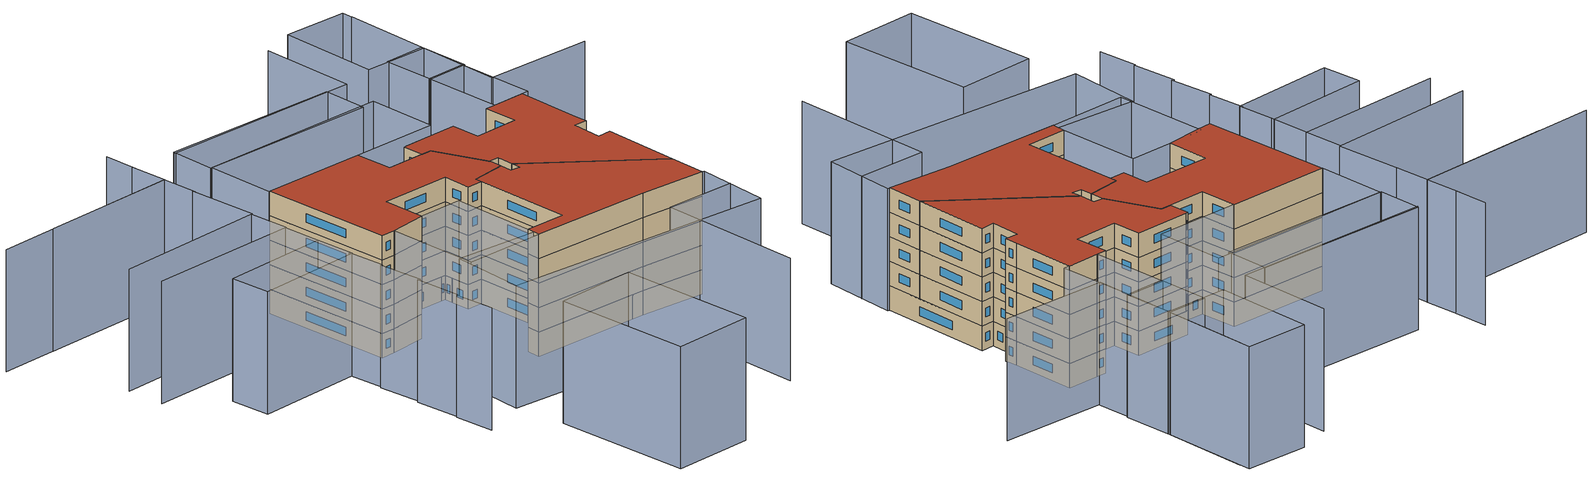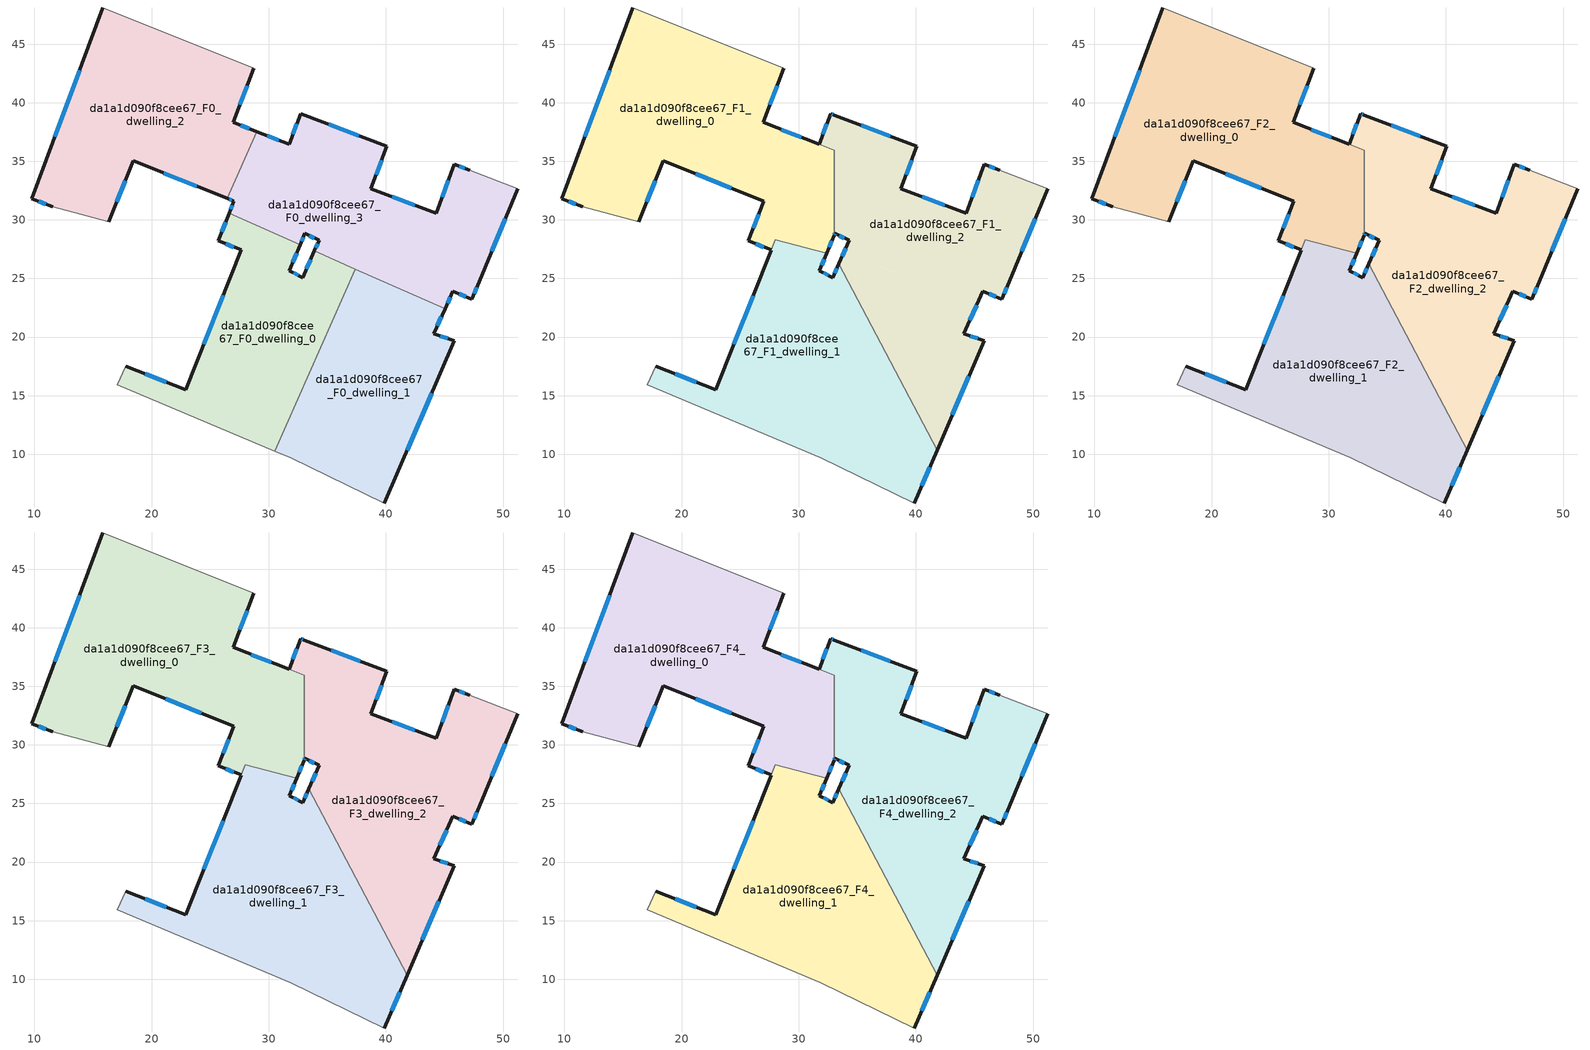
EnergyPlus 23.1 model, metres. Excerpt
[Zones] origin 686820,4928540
da1a1d090f8cee67_F0_dwelling_0
 floor ground (EU_floor_Construction): 33.89,27.35 37.38,25.81 30.51,10.27 17.09,15.91 17.81,17.51 22.93,15.49 27.64,27.43 25.68,28.2 26.61,30.57 32.68,27.89 31.77,25.66 32.89,25.08 z0
 wall outside (EU_wall_Construction): 26.61,30.57 25.68,28.2 27.64,27.43 22.93,15.49 17.81,17.51 / 33.89,27.35 32.89,25.08 31.77,25.66 32.68,27.89 z0:3
 wall adiabatic (EU_wall_Construction): 17.81,17.51 17.09,15.91 30.51,10.27 z0:3
 wall to da1a1d090f8cee67_F0_dwelling_3 (EU_wall_Construction): 32.68,27.89 26.61,30.57 / 37.38,25.81 33.89,27.35 z0:3
 wall to da1a1d090f8cee67_F0_dwelling_1 (EU_wall_Construction): 30.51,10.27 37.38,25.81 z0:3
 window (EU_Window_Construction): 21.26,16.15 19.47,16.86 / 26.11,23.55 24.46,19.38 / 26.31,27.95 27,27.68 / 26.31,29.8 25.98,28.97 / 32.06,26.38 32.38,27.16 / 32.52,25.27 32.13,25.47 / 33.57,26.61 33.22,25.82 z0.98:2.02
da1a1d090f8cee67_F0_dwelling_1
 floor ground (EU_floor_Construction): 45.05,22.42 44.08,20.27 45.83,19.69 39.87,5.84 31.9,9.68 30.51,10.27 37.38,25.81 z0
 wall outside (EU_wall_Construction): 39.87,5.84 45.83,19.69 44.08,20.27 45.05,22.42 z0:3
 wall adiabatic (EU_wall_Construction): 30.51,10.27 31.9,9.68 39.87,5.84 z0:3
 wall to da1a1d090f8cee67_F0_dwelling_3 (EU_wall_Construction): 45.05,22.42 37.38,25.81 z0:3
 window (EU_Window_Construction): 44.39,20.97 44.73,21.72 / 45.26,19.88 44.65,20.08 / 41.8,10.35 43.89,15.19 z0.98:2.02
da1a1d090f8cee67_F0_dwelling_2
 floor ground (EU_floor_Construction): 28.71,42.94 26.98,38.31 28.98,37.53 26.46,31.83 18.43,35.04 16.35,29.84 11.57,31.12 9.77,31.79 15.85,48.08 z0
 wall outside (EU_wall_Construction): 15.85,48.08 9.77,31.79 11.57,31.12 / 28.98,37.53 26.98,38.31 28.71,42.94 / 16.35,29.84 18.43,35.04 26.46,31.83 z0:3
 wall adiabatic (EU_wall_Construction): 11.57,31.12 16.35,29.84 / 28.71,42.94 15.85,48.08 z0:3
 wall to da1a1d090f8cee67_F0_dwelling_3 (EU_wall_Construction): 26.46,31.83 28.98,37.53 z0:3
 window (EU_Window_Construction): 10.35,31.58 10.98,31.34 / 13.87,42.78 11.74,37.09 / 27.54,39.82 28.14,41.44 / 28.33,37.78 27.63,38.06 / 21.04,34 23.85,32.87 / 17.02,31.53 17.75,33.35 z0.98:2.02
da1a1d090f8cee67_F0_dwelling_3
 floor ground (EU_floor_Construction): 47.16,34.24 51.26,32.66 47.96,24.73 47.34,23.23 45.72,23.9 45.05,22.42 33.89,27.35 34.29,28.25 33.07,28.84 32.68,27.89 26.61,30.57 27.03,31.6 26.46,31.83 28.98,37.53 31.75,36.45 32.73,39.05 40.09,36.28 38.72,32.66 44.28,30.56 45.85,34.74 z0
 wall outside (EU_wall_Construction): 45.05,22.42 45.72,23.9 47.34,23.23 47.96,24.73 51.26,32.66 / 32.68,27.89 33.07,28.84 34.29,28.25 33.89,27.35 / 26.46,31.83 27.03,31.6 26.61,30.57 / 47.16,34.24 45.85,34.74 44.28,30.56 38.72,32.66 40.09,36.28 32.73,39.05 31.75,36.45 28.98,37.53 z0:3
 wall adiabatic (EU_wall_Construction): 51.26,32.66 47.16,34.24 z0:3
 window (EU_Window_Construction): 45.26,22.9 45.5,23.42 / 34.16,27.96 34.02,27.64 / 33.47,28.65 33.89,28.45 / 32.8,28.2 32.94,28.53 / 26.89,31.27 26.75,30.9 / 26.65,31.76 26.84,31.68 / 30.85,36.8 29.88,37.18 / 32.41,38.21 32.07,37.3 / 37.69,37.18 35.12,38.15 / 39.16,33.84 39.64,35.1 / 42.47,31.24 40.53,31.98 / 45.34,33.38 44.79,31.92 / 46.73,34.4 46.27,34.58 / 49.03,27.31 50.18,30.08 / 47.54,23.72 47.75,24.24 / 46.24,23.68 46.81,23.45 z0.98:2.02
da1a1d090f8cee67_F1_dwelling_0
 floor to da1a1d090f8cee67_F0_dwelling_0 (EU_floor_Construction): 32.68,27.89 32.37,27.15 27.99,28.3 27.64,27.43 25.68,28.2 26.61,30.57 z3
 floor to da1a1d090f8cee67_F0_dwelling_3 (EU_floor_Construction): 33.01,35.96 33.01,28.71 32.68,27.89 26.61,30.57 27.03,31.6 26.46,31.83 28.98,37.53 z3
 floor to da1a1d090f8cee67_F0_dwelling_2 (EU_floor_Construction): 28.71,42.94 26.98,38.31 28.98,37.53 26.46,31.83 18.43,35.04 16.35,29.84 11.57,31.12 9.77,31.79 15.85,48.08 z3
 wall outside (EU_wall_Construction): 32.37,27.15 33.01,28.71 / 16.35,29.84 18.43,35.04 27.03,31.6 25.68,28.2 27.64,27.43 / 15.85,48.08 9.77,31.79 11.57,31.12 / 31.74,36.45 26.98,38.31 28.71,42.94 z3:6
 wall adiabatic (EU_wall_Construction): 11.57,31.12 16.35,29.84 / 28.71,42.94 15.85,48.08 z3:6
 wall to da1a1d090f8cee67_F1_dwelling_1 (EU_wall_Construction): 27.64,27.43 27.98,28.3 / 27.99,28.3 32.37,27.15 z3:6
 wall to da1a1d090f8cee67_F1_dwelling_2 (EU_wall_Construction): 33.01,28.71 33.01,35.96 31.75,36.45 z3:6
 window (EU_Window_Construction): 32.58,27.66 32.8,28.2 / 26.31,27.95 27,27.68 / 26.59,30.5 26.12,29.31 / 21.22,33.92 24.23,32.72 / 17.02,31.53 17.75,33.35 / 10.35,31.58 10.98,31.34 / 13.87,42.78 11.74,37.09 / 27.54,39.82 28.14,41.44 / 30.19,37.06 28.53,37.71 z3.98:5.02
da1a1d090f8cee67_F1_dwelling_1
 floor to da1a1d090f8cee67_F0_dwelling_0 (EU_floor_Construction): 33.4,26.24 35.67,21.95 30.51,10.27 17.09,15.91 17.81,17.51 22.93,15.49 27.98,28.3 32.37,27.15 31.76,25.66 32.89,25.08 z3
 floor to da1a1d090f8cee67_F0_dwelling_1 (EU_floor_Construction): 35.67,21.95 41.8,10.34 39.87,5.84 31.9,9.68 30.51,10.27 z3
 wall outside (EU_wall_Construction): 27.64,27.43 22.93,15.49 17.81,17.51 / 33.4,26.24 32.89,25.08 31.77,25.66 32.37,27.15 / 39.87,5.84 41.8,10.34 z3:6
 wall adiabatic (EU_wall_Construction): 17.81,17.51 17.09,15.91 31.9,9.68 39.87,5.84 z3:6
 wall to da1a1d090f8cee67_F1_dwelling_2 (EU_wall_Construction): 41.8,10.34 33.4,26.24 z3:6
 window (EU_Window_Construction): 21.26,16.15 19.47,16.86 / 26.1,23.55 24.46,19.37 / 31.96,26.14 32.18,26.66 / 32.52,25.27 32.13,25.47 / 33.24,25.86 33.06,25.46 / 40.5,7.31 41.17,8.88 z3.98:5.02
da1a1d090f8cee67_F1_dwelling_2
 floor to da1a1d090f8cee67_F0_dwelling_0 (EU_floor_Construction): 37.38,25.81 35.67,21.95 33.4,26.24 33.89,27.35 z3
 floor to da1a1d090f8cee67_F0_dwelling_1 (EU_floor_Construction): 45.04,22.42 44.08,20.27 45.83,19.69 41.8,10.34 35.67,21.95 37.38,25.81 z3
 floor to da1a1d090f8cee67_F0_dwelling_3 (EU_floor_Construction): 47.16,34.24 51.26,32.66 47.96,24.73 47.34,23.23 45.72,23.9 45.04,22.42 33.89,27.35 34.29,28.25 33.07,28.84 33.01,28.71 33.01,35.96 31.75,36.45 32.73,39.05 40.09,36.28 38.72,32.66 44.28,30.56 45.85,34.74 z3
 wall outside (EU_wall_Construction): 47.16,34.24 45.85,34.74 44.28,30.56 38.72,32.66 40.09,36.28 33.01,38.95 32.73,39.05 31.75,36.45 / 41.8,10.34 45.83,19.69 44.08,20.27 45.72,23.9 47.34,23.23 47.96,24.73 51.26,32.66 / 33.07,28.84 34.29,28.25 33.4,26.24 / 33.07,28.84 33.01,28.71 z3:6
 wall adiabatic (EU_wall_Construction): 51.26,32.66 47.16,34.24 z3:6
 window (EU_Window_Construction): 45.34,33.38 44.79,31.92 / 46.73,34.4 46.27,34.58 / 49.03,27.31 50.18,30.08 / 47.54,23.72 47.75,24.24 / 46.24,23.68 46.81,23.45 / 44.61,21.45 45.18,22.72 / 45.26,19.88 44.65,20.08 / 43.11,13.38 44.52,16.65 / 34,27.6 33.69,26.89 / 33.47,28.65 33.89,28.45 / 33.05,28.8 33.03,28.75 / 32.41,38.21 32.07,37.3 / 32.92,38.98 32.82,39.02 / 37.79,37.15 35.31,38.08 / 39.16,33.84 39.64,35.1 / 42.47,31.24 40.53,31.98 z3.98:5.02
da1a1d090f8cee67_F2_dwelling_0
 floor to da1a1d090f8cee67_F1_dwelling_0 (EU_floor_Construction): 28.71,42.94 26.98,38.31 33.01,35.96 33.01,28.71 32.37,27.15 27.99,28.3 27.64,27.43 25.68,28.2 27.03,31.6 18.43,35.04 16.35,29.84 11.57,31.12 9.77,31.79 15.85,48.08 z6
 wall outside (EU_wall_Construction): 32.37,27.15 33.01,28.71 / 16.35,29.84 18.43,35.04 27.03,31.6 25.68,28.2 27.64,27.43 / 15.85,48.08 9.77,31.79 11.57,31.12 / 31.74,36.45 26.98,38.31 28.71,42.94 z6:9
 wall adiabatic (EU_wall_Construction): 11.57,31.12 16.35,29.84 / 28.71,42.94 15.85,48.08 z6:9
 wall to da1a1d090f8cee67_F2_dwelling_1 (EU_wall_Construction): 27.64,27.43 27.98,28.3 / 27.99,28.3 32.37,27.15 z6:9
 wall to da1a1d090f8cee67_F2_dwelling_2 (EU_wall_Construction): 33.01,28.71 33.01,35.96 31.75,36.45 z6:9
 window (EU_Window_Construction): 32.58,27.66 32.8,28.2 / 26.31,27.95 27,27.68 / 26.59,30.5 26.12,29.31 / 21.22,33.92 24.23,32.72 / 17.02,31.53 17.75,33.35 / 10.35,31.58 10.98,31.34 / 13.87,42.78 11.74,37.09 / 27.54,39.82 28.14,41.44 / 30.19,37.06 28.53,37.71 z6.98:8.02
da1a1d090f8cee67_F2_dwelling_1
 floor to da1a1d090f8cee67_F1_dwelling_1 (EU_floor_Construction): 33.4,26.24 41.8,10.34 39.87,5.84 31.9,9.68 17.09,15.91 17.81,17.51 22.93,15.49 27.98,28.3 32.37,27.15 31.76,25.66 32.89,25.08 z6
 wall outside (EU_wall_Construction): 27.64,27.43 22.93,15.49 17.81,17.51 / 33.4,26.24 32.89,25.08 31.77,25.66 32.37,27.15 / 39.87,5.84 41.8,10.34 z6:9
 wall adiabatic (EU_wall_Construction): 17.81,17.51 17.09,15.91 31.9,9.68 39.87,5.84 z6:9
 wall to da1a1d090f8cee67_F2_dwelling_2 (EU_wall_Construction): 41.8,10.34 33.4,26.24 z6:9
 window (EU_Window_Construction): 21.26,16.15 19.47,16.86 / 26.1,23.55 24.46,19.37 / 31.96,26.14 32.18,26.66 / 32.52,25.27 32.13,25.47 / 33.24,25.86 33.06,25.46 / 40.5,7.31 41.17,8.88 z6.98:8.02
da1a1d090f8cee67_F2_dwelling_2
 floor to da1a1d090f8cee67_F1_dwelling_2 (EU_floor_Construction): 47.16,34.24 51.26,32.66 47.96,24.73 47.34,23.23 45.72,23.9 44.08,20.27 45.83,19.69 41.8,10.34 33.4,26.24 34.29,28.25 33.07,28.84 33.01,28.71 33.01,35.96 31.75,36.45 32.73,39.05 33.01,38.95 40.09,36.28 38.72,32.66 44.28,30.56 45.85,34.74 z6
 wall outside (EU_wall_Construction): 47.16,34.24 45.85,34.74 44.28,30.56 38.72,32.66 40.09,36.28 33.01,38.95 32.73,39.05 31.75,36.45 / 41.8,10.34 45.83,19.69 44.08,20.27 45.72,23.9 47.34,23.23 47.96,24.73 51.26,32.66 / 33.07,28.84 34.29,28.25 33.4,26.24 / 33.07,28.84 33.01,28.71 z6:9
 wall adiabatic (EU_wall_Construction): 51.26,32.66 47.16,34.24 z6:9
 window (EU_Window_Construction): 45.34,33.38 44.79,31.92 / 46.73,34.4 46.27,34.58 / 49.03,27.31 50.18,30.08 / 47.54,23.72 47.75,24.24 / 46.24,23.68 46.81,23.45 / 44.61,21.45 45.18,22.72 / 45.26,19.88 44.65,20.08 / 43.11,13.38 44.52,16.65 / 34,27.6 33.69,26.89 / 33.47,28.65 33.89,28.45 / 33.05,28.8 33.03,28.75 / 32.41,38.21 32.07,37.3 / 32.92,38.98 32.82,39.02 / 37.79,37.15 35.31,38.08 / 39.16,33.84 39.64,35.1 / 42.47,31.24 40.53,31.98 z6.98:8.02
da1a1d090f8cee67_F3_dwelling_0
 floor to da1a1d090f8cee67_F2_dwelling_0 (EU_floor_Construction): 28.71,42.94 26.98,38.31 33.01,35.96 33.01,28.71 32.37,27.15 27.99,28.3 27.64,27.43 25.68,28.2 27.03,31.6 18.43,35.04 16.35,29.84 11.57,31.12 9.77,31.79 15.85,48.08 z9
 wall outside (EU_wall_Construction): 32.37,27.15 33.01,28.71 / 16.35,29.84 18.43,35.04 27.03,31.6 25.68,28.2 27.64,27.43 / 15.85,48.08 9.77,31.79 11.57,31.12 / 31.74,36.45 26.98,38.31 28.71,42.94 z9:12
 wall adiabatic (EU_wall_Construction): 11.57,31.12 16.35,29.84 / 28.71,42.94 15.85,48.08 z9:12
 wall to da1a1d090f8cee67_F3_dwelling_1 (EU_wall_Construction): 27.64,27.43 27.98,28.3 / 27.99,28.3 32.37,27.15 z9:12
 wall to da1a1d090f8cee67_F3_dwelling_2 (EU_wall_Construction): 33.01,28.71 33.01,35.96 31.75,36.45 z9:12
 window (EU_Window_Construction): 32.58,27.66 32.8,28.2 / 26.31,27.95 27,27.68 / 26.59,30.5 26.12,29.31 / 21.22,33.92 24.23,32.72 / 17.02,31.53 17.75,33.35 / 10.35,31.58 10.98,31.34 / 13.87,42.78 11.74,37.09 / 27.54,39.82 28.14,41.44 / 30.19,37.06 28.53,37.71 z9.98:11.02
da1a1d090f8cee67_F3_dwelling_1
 floor to da1a1d090f8cee67_F2_dwelling_1 (EU_floor_Construction): 33.4,26.24 41.8,10.34 39.87,5.84 31.9,9.68 17.09,15.91 17.81,17.51 22.93,15.49 27.98,28.3 32.37,27.15 31.76,25.66 32.89,25.08 z9
 wall outside (EU_wall_Construction): 27.64,27.43 22.93,15.49 17.81,17.51 / 33.4,26.24 32.89,25.08 31.77,25.66 32.37,27.15 / 39.87,5.84 41.8,10.34 z9:12
 wall adiabatic (EU_wall_Construction): 17.81,17.51 17.09,15.91 31.9,9.68 39.87,5.84 z9:12
 wall to da1a1d090f8cee67_F3_dwelling_2 (EU_wall_Construction): 41.8,10.34 33.4,26.24 z9:12
 window (EU_Window_Construction): 21.26,16.15 19.47,16.86 / 26.1,23.55 24.46,19.37 / 31.96,26.14 32.18,26.66 / 32.52,25.27 32.13,25.47 / 33.24,25.86 33.06,25.46 / 40.5,7.31 41.17,8.88 z9.98:11.02
da1a1d090f8cee67_F3_dwelling_2
 floor to da1a1d090f8cee67_F2_dwelling_2 (EU_floor_Construction): 47.16,34.24 51.26,32.66 47.96,24.73 47.34,23.23 45.72,23.9 44.08,20.27 45.83,19.69 41.8,10.34 33.4,26.24 34.29,28.25 33.07,28.84 33.01,28.71 33.01,35.96 31.75,36.45 32.73,39.05 33.01,38.95 40.09,36.28 38.72,32.66 44.28,30.56 45.85,34.74 z9
 wall outside (EU_wall_Construction): 47.16,34.24 45.85,34.74 44.28,30.56 38.72,32.66 40.09,36.28 33.01,38.95 32.73,39.05 31.75,36.45 / 41.8,10.34 45.83,19.69 44.08,20.27 45.72,23.9 47.34,23.23 47.96,24.73 51.26,32.66 / 33.07,28.84 34.29,28.25 33.4,26.24 / 33.07,28.84 33.01,28.71 z9:12
 wall adiabatic (EU_wall_Construction): 51.26,32.66 47.16,34.24 z9:12
 window (EU_Window_Construction): 45.34,33.38 44.79,31.92 / 46.73,34.4 46.27,34.58 / 49.03,27.31 50.18,30.08 / 47.54,23.72 47.75,24.24 / 46.24,23.68 46.81,23.45 / 44.61,21.45 45.18,22.72 / 45.26,19.88 44.65,20.08 / 43.11,13.38 44.52,16.65 / 34,27.6 33.69,26.89 / 33.47,28.65 33.89,28.45 / 33.05,28.8 33.03,28.75 / 32.41,38.21 32.07,37.3 / 32.92,38.98 32.82,39.02 / 37.79,37.15 35.31,38.08 / 39.16,33.84 39.64,35.1 / 42.47,31.24 40.53,31.98 z9.98:11.02
da1a1d090f8cee67_F4_dwelling_0
 floor to da1a1d090f8cee67_F3_dwelling_0 (EU_floor_Construction): 28.71,42.94 26.98,38.31 33.01,35.96 33.01,28.71 32.37,27.15 27.99,28.3 27.64,27.43 25.68,28.2 27.03,31.6 18.43,35.04 16.35,29.84 11.57,31.12 9.77,31.79 15.85,48.08 z12
 wall outside (EU_wall_Construction): 32.37,27.15 33.01,28.71 / 16.35,29.84 18.43,35.04 27.03,31.6 25.68,28.2 27.64,27.43 / 15.85,48.08 9.77,31.79 11.57,31.12 / 31.74,36.45 26.98,38.31 28.71,42.94 z12:15
 wall adiabatic (EU_wall_Construction): 11.57,31.12 16.35,29.84 / 28.71,42.94 15.85,48.08 z12:15
 wall to da1a1d090f8cee67_F4_dwelling_1 (EU_wall_Construction): 27.64,27.43 27.98,28.3 / 27.99,28.3 32.37,27.15 z12:15
 wall to da1a1d090f8cee67_F4_dwelling_2 (EU_wall_Construction): 33.01,28.71 33.01,35.96 31.75,36.45 z12:15
 window (EU_Window_Construction): 32.58,27.66 32.8,28.2 / 26.31,27.95 27,27.68 / 26.59,30.5 26.12,29.31 / 21.22,33.92 24.23,32.72 / 17.02,31.53 17.75,33.35 / 10.35,31.58 10.98,31.34 / 13.87,42.78 11.74,37.09 / 27.54,39.82 28.14,41.44 / 30.19,37.06 28.53,37.71 z12.98:14.02
 roof outside (EU_roof_Construction): 32.37,27.15 33.01,28.71 33.01,35.96 26.98,38.31 28.71,42.94 15.85,48.08 9.77,31.79 11.57,31.12 16.35,29.84 18.43,35.04 27.03,31.6 25.68,28.2 27.64,27.43 27.98,28.3 z15
da1a1d090f8cee67_F4_dwelling_1
 floor to da1a1d090f8cee67_F3_dwelling_1 (EU_floor_Construction): 33.4,26.24 41.8,10.34 39.87,5.84 31.9,9.68 17.09,15.91 17.81,17.51 22.93,15.49 27.98,28.3 32.37,27.15 31.76,25.66 32.89,25.08 z12
 wall outside (EU_wall_Construction): 27.64,27.43 22.93,15.49 17.81,17.51 / 33.4,26.24 32.89,25.08 31.77,25.66 32.37,27.15 / 39.87,5.84 41.8,10.34 z12:15
 wall adiabatic (EU_wall_Construction): 17.81,17.51 17.09,15.91 31.9,9.68 39.87,5.84 z12:15
 wall to da1a1d090f8cee67_F4_dwelling_2 (EU_wall_Construction): 41.8,10.34 33.4,26.24 z12:15
 window (EU_Window_Construction): 21.26,16.15 19.47,16.86 / 26.1,23.55 24.46,19.37 / 31.96,26.14 32.18,26.66 / 32.52,25.27 32.13,25.47 / 33.24,25.86 33.06,25.46 / 40.5,7.31 41.17,8.88 z12.98:14.02
 roof outside (EU_roof_Construction): 39.87,5.84 41.8,10.34 33.4,26.24 32.89,25.08 31.76,25.66 32.37,27.15 27.98,28.3 22.93,15.49 17.81,17.51 17.09,15.91 31.9,9.68 z15
da1a1d090f8cee67_F4_dwelling_2
 floor to da1a1d090f8cee67_F3_dwelling_2 (EU_floor_Construction): 47.16,34.24 51.26,32.66 47.96,24.73 47.34,23.23 45.72,23.9 44.08,20.27 45.83,19.69 41.8,10.34 33.4,26.24 34.29,28.25 33.07,28.84 33.01,28.71 33.01,35.96 31.75,36.45 32.73,39.05 33.01,38.95 40.09,36.28 38.72,32.66 44.28,30.56 45.85,34.74 z12
 wall outside (EU_wall_Construction): 47.16,34.24 45.85,34.74 44.28,30.56 38.72,32.66 40.09,36.28 33.01,38.95 32.73,39.05 31.75,36.45 / 41.8,10.34 45.83,19.69 44.08,20.27 45.72,23.9 47.34,23.23 47.96,24.73 51.26,32.66 / 33.07,28.84 34.29,28.25 33.4,26.24 / 33.07,28.84 33.01,28.71 z12:15
 wall adiabatic (EU_wall_Construction): 51.26,32.66 47.16,34.24 z12:15
 window (EU_Window_Construction): 45.34,33.38 44.79,31.92 / 46.73,34.4 46.27,34.58 / 49.03,27.31 50.18,30.08 / 47.54,23.72 47.75,24.24 / 46.24,23.68 46.81,23.45 / 44.61,21.45 45.18,22.72 / 45.26,19.88 44.65,20.08 / 43.11,13.38 44.52,16.65 / 34,27.6 33.69,26.89 / 33.47,28.65 33.89,28.45 / 33.05,28.8 33.03,28.75 / 32.41,38.21 32.07,37.3 / 32.92,38.98 32.82,39.02 / 37.79,37.15 35.31,38.08 / 39.16,33.84 39.64,35.1 / 42.47,31.24 40.53,31.98 z12.98:14.02
 roof outside (EU_roof_Construction): 41.8,10.34 45.83,19.69 44.08,20.27 45.72,23.9 47.34,23.23 47.96,24.73 51.26,32.66 47.16,34.24 45.85,34.74 44.28,30.56 38.72,32.66 40.09,36.28 33.01,38.95 32.73,39.05 31.75,36.45 33.01,35.96 33.01,28.71 33.07,28.84 34.29,28.25 33.4,26.24 z15
shading: 22.21,-12.45 29.55,5.32 / 29.55,5.32 38.18,1.75 / -1.65,17.8 -3.29,12.8 / 0.43,23.42 -1.45,17.72 / 2.4,28.76 0.61,23.22 / 4.08,33.33 2.59,28.7 / -11.26,49.49 7.52,42.61 / 7.52,42.61 5.66,37.54 / 67.08,31.92 53.89,37.51 / 53.89,37.51 62.73,58.38 / -9.68,54.12 9.34,47.53 / 9.34,47.53 7.62,42.58 / 12.46,56.01 9.53,47.47 / -10.34,68.86 13.99,60.13 / 13.99,60.13 12.39,55.67 / 50.58,63.3 45.77,51.66 / 45.77,51.66 20.96,61.91 / 15.7,64.76 14.04,60.11 / 14.04,60.11 -3.12,66.24 / 17.17,68.49 15.5,64.2 / 11.6,2.63 5.52,-14.29 / 5.52,-14.29 -4.51,-10.69 / -4.51,-10.69 1.57,6.23 / 1.57,6.23 11.6,2.63 / 7.51,21.43 40.1,5.73 / 40.1,5.73 35.89,-3 / 35.89,-3 3.3,12.71 / 3.3,12.71 7.51,21.43 / 21.82,27.69 17.16,15.88 / 17.16,15.88 7.12,19.84 / 7.12,19.84 11.77,31.65 / 11.77,31.65 21.82,27.69 / -9.24,37.49 -7.54,42.47 / -7.54,42.47 5.79,37.93 / 5.79,37.93 4.09,32.95 / 4.09,32.95 -9.24,37.49 / 47.16,34.24 50.86,43.82 / 50.86,43.82 55.76,41.92 / 55.76,41.92 52.06,32.35 / 52.06,32.35 47.16,34.24 / 50.78,43.61 53.23,49.95 / 53.23,49.95 58.31,47.99 / 58.31,47.99 55.86,41.65 / 55.86,41.65 50.78,43.61 / 39.37,38.68 15.75,48.12 / 15.75,48.12 19.13,56.58 / 19.13,56.58 42.75,47.14 / 42.75,47.14 39.37,38.68 / 40.78,47.5 18.98,56.64 / 18.98,56.64 21.27,62.09 / 21.27,62.09 43.07,52.95 / 43.07,52.95 40.78,47.5 / 63.29,59.72 58.19,47.65 / 58.19,47.65 50.35,50.97 / 50.35,50.97 55.45,63.04 / 55.45,63.04 63.29,59.72 z0:15
[Building]
EU S2 Campaign: North Axis=0; Terrain=City; Solar Distribution=FullExterior
[Site:Location]
Bologna: Latitude=44.5; Longitude=11.25; Time Zone=1; Elevation=37
[SizingPeriod:WeatherFileDays]
AnnualSizingPeriod: Begin Month=1; Begin Day of Month=1; End Month=12; End Day of Month=31; Day of Week for Start Day=Monday; Use Weather File Daylight Saving Period=No; Use Weather File Rain and Snow Indicators=No
[MATERIAL]
EU_InternalMass_Material: Roughness=MediumRough; Thickness=0.1; Conductivity=1; Density=1800; Specific Heat=900; Thermal Absorptance=0.9; Solar Absorptance=0.7; Visible Absorptance=0.7
[MATERIAL:NOMASS] Roughness=MediumRough; Thermal Absorptance=0.9; Solar Absorptance=0.7; Visible Absorptance=0.7
Name | Thermal Resistance
EU_wall_NoMass | 0.905828
EU_roof_NoMass | 0.37593
EU_floor_NoMass | 0.67114
[WINDOWMATERIAL:SIMPLEGLAZINGSYSTEM]
EU_Window_SimpleGlazing: UFactor=4.52486; Solar Heat Gain Coefficient=0.85; Visible Transmittance=0.85
[CONSTRUCTION]
EU_wall_Construction: EU_wall_NoMass
EU_roof_Construction: EU_roof_NoMass
EU_floor_Construction: EU_floor_NoMass
EU_InternalMass_Construction: EU_InternalMass_Material
EU_Window_Construction: EU_Window_SimpleGlazing
[ZONE] Type=1; Multiplier=1; Ceiling Height=autocalculate; Floor Area=autocalculate; Part of Total Floor Area=Yes
Name | Volume
da1a1d090f8cee67_F0_dwelling_0 | 513.799
da1a1d090f8cee67_F1_dwelling_0 | 786.559
da1a1d090f8cee67_F2_dwelling_0; da1a1d090f8cee67_F3_dwelling_0; da1a1d090f8cee67_F4_dwelling_0 | 786.563
da1a1d090f8cee67_F0_dwelling_1 | 513.771
da1a1d090f8cee67_F1_dwelling_1 | 723.49
da1a1d090f8cee67_F2_dwelling_1; da1a1d090f8cee67_F3_dwelling_1; da1a1d090f8cee67_F4_dwelling_1 | 723.491
da1a1d090f8cee67_F0_dwelling_2 | 623.971
da1a1d090f8cee67_F1_dwelling_2 | 765.472
da1a1d090f8cee67_F2_dwelling_2; da1a1d090f8cee67_F3_dwelling_2; da1a1d090f8cee67_F4_dwelling_2 | 765.483
da1a1d090f8cee67_F0_dwelling_3 | 623.994
[INTERNALMASS] Construction=EU_InternalMass_Construction
Name | Zone or ZoneList | Surface Area
da1a1d090f8cee67_F0_dwelling_0_EU_InternalMass | da1a1d090f8cee67_F0_dwelling_0 | 171.265
da1a1d090f8cee67_F0_dwelling_1_EU_InternalMass | da1a1d090f8cee67_F0_dwelling_1 | 171.26
da1a1d090f8cee67_F0_dwelling_2_EU_InternalMass | da1a1d090f8cee67_F0_dwelling_2 | 207.988
da1a1d090f8cee67_F0_dwelling_3_EU_InternalMass | da1a1d090f8cee67_F0_dwelling_3 | 207.998
da1a1d090f8cee67_F1_dwelling_0_EU_InternalMass | da1a1d090f8cee67_F1_dwelling_0 | 262.192
da1a1d090f8cee67_F1_dwelling_1_EU_InternalMass | da1a1d090f8cee67_F1_dwelling_1 | 241.165
da1a1d090f8cee67_F1_dwelling_2_EU_InternalMass | da1a1d090f8cee67_F1_dwelling_2 | 255.162
da1a1d090f8cee67_F2_dwelling_0_EU_InternalMass | da1a1d090f8cee67_F2_dwelling_0 | 262.192
da1a1d090f8cee67_F2_dwelling_1_EU_InternalMass | da1a1d090f8cee67_F2_dwelling_1 | 241.165
da1a1d090f8cee67_F2_dwelling_2_EU_InternalMass | da1a1d090f8cee67_F2_dwelling_2 | 255.162
da1a1d090f8cee67_F3_dwelling_0_EU_InternalMass | da1a1d090f8cee67_F3_dwelling_0 | 262.192
da1a1d090f8cee67_F3_dwelling_1_EU_InternalMass | da1a1d090f8cee67_F3_dwelling_1 | 241.165
da1a1d090f8cee67_F3_dwelling_2_EU_InternalMass | da1a1d090f8cee67_F3_dwelling_2 | 255.162
da1a1d090f8cee67_F4_dwelling_0_EU_InternalMass | da1a1d090f8cee67_F4_dwelling_0 | 262.192
da1a1d090f8cee67_F4_dwelling_1_EU_InternalMass | da1a1d090f8cee67_F4_dwelling_1 | 241.165
da1a1d090f8cee67_F4_dwelling_2_EU_InternalMass | da1a1d090f8cee67_F4_dwelling_2 | 255.162
[OTHEREQUIPMENT] Fuel Type=Electricity; Design Level Calculation Method=Watts/Area; Power per Zone Floor Area=1; Fraction Latent=0; Fraction Radiant=0; Fraction Lost=0; Carbon Dioxide Generation Rate=0; EndUse Subcategory=EU_Step8_InternalGains
Name | Zone or ZoneList or Space or SpaceList | Schedule
EU_Step8_InternalGain_da1a1d090f8cee67_F0_dwelling_0_f000 | da1a1d090f8cee67_F0_dwelling_0 | EU_Step8_GainSchedule_da1a1d090f8cee67_F0_dwelling_0_f000
EU_Step8_InternalGain_da1a1d090f8cee67_F0_dwelling_1_f000 | da1a1d090f8cee67_F0_dwelling_1 | EU_Step8_GainSchedule_da1a1d090f8cee67_F0_dwelling_1_f000
EU_Step8_InternalGain_da1a1d090f8cee67_F0_dwelling_2_f000 | da1a1d090f8cee67_F0_dwelling_2 | EU_Step8_GainSchedule_da1a1d090f8cee67_F0_dwelling_2_f000
EU_Step8_InternalGain_da1a1d090f8cee67_F0_dwelling_3_f000 | da1a1d090f8cee67_F0_dwelling_3 | EU_Step8_GainSchedule_da1a1d090f8cee67_F0_dwelling_3_f000
EU_Step8_InternalGain_da1a1d090f8cee67_F1_dwelling_0_f000 | da1a1d090f8cee67_F1_dwelling_0 | EU_Step8_GainSchedule_da1a1d090f8cee67_F1_dwelling_0_f000
EU_Step8_InternalGain_da1a1d090f8cee67_F1_dwelling_1_f000 | da1a1d090f8cee67_F1_dwelling_1 | EU_Step8_GainSchedule_da1a1d090f8cee67_F1_dwelling_1_f000
EU_Step8_InternalGain_da1a1d090f8cee67_F1_dwelling_2_f000 | da1a1d090f8cee67_F1_dwelling_2 | EU_Step8_GainSchedule_da1a1d090f8cee67_F1_dwelling_2_f000
EU_Step8_InternalGain_da1a1d090f8cee67_F2_dwelling_0_f000 | da1a1d090f8cee67_F2_dwelling_0 | EU_Step8_GainSchedule_da1a1d090f8cee67_F2_dwelling_0_f000
EU_Step8_InternalGain_da1a1d090f8cee67_F2_dwelling_1_f000 | da1a1d090f8cee67_F2_dwelling_1 | EU_Step8_GainSchedule_da1a1d090f8cee67_F2_dwelling_1_f000
EU_Step8_InternalGain_da1a1d090f8cee67_F2_dwelling_2_f000 | da1a1d090f8cee67_F2_dwelling_2 | EU_Step8_GainSchedule_da1a1d090f8cee67_F2_dwelling_2_f000
EU_Step8_InternalGain_da1a1d090f8cee67_F3_dwelling_0_f000 | da1a1d090f8cee67_F3_dwelling_0 | EU_Step8_GainSchedule_da1a1d090f8cee67_F3_dwelling_0_f000
EU_Step8_InternalGain_da1a1d090f8cee67_F3_dwelling_1_f000 | da1a1d090f8cee67_F3_dwelling_1 | EU_Step8_GainSchedule_da1a1d090f8cee67_F3_dwelling_1_f000
EU_Step8_InternalGain_da1a1d090f8cee67_F3_dwelling_2_f000 | da1a1d090f8cee67_F3_dwelling_2 | EU_Step8_GainSchedule_da1a1d090f8cee67_F3_dwelling_2_f000
EU_Step8_InternalGain_da1a1d090f8cee67_F4_dwelling_0_f000 | da1a1d090f8cee67_F4_dwelling_0 | EU_Step8_GainSchedule_da1a1d090f8cee67_F4_dwelling_0_f000
EU_Step8_InternalGain_da1a1d090f8cee67_F4_dwelling_1_f000 | da1a1d090f8cee67_F4_dwelling_1 | EU_Step8_GainSchedule_da1a1d090f8cee67_F4_dwelling_1_f000
EU_Step8_InternalGain_da1a1d090f8cee67_F4_dwelling_2_f000 | da1a1d090f8cee67_F4_dwelling_2 | EU_Step8_GainSchedule_da1a1d090f8cee67_F4_dwelling_2_f000
[ZONEVENTILATION:DESIGNFLOWRATE] Schedule=EU_AlwaysOn; Design Flow Rate Calculation Method=AirChanges/Hour; Air Changes per Hour=0.73129; Ventilation Type=Natural; Fan Pressure Rise=0; Fan Total Efficiency=1; Constant Term Coefficient=1; Temperature Term Coefficient=0; Velocity Term Coefficient=0; Velocity Squared Term Coefficient=0; Minimum Indoor Temperature=-100; Maximum Indoor Temperature=100; Delta Temperature=-100; Minimum Outdoor Temperature=-100; Maximum Outdoor Temperature=100; Maximum Wind Speed=40
Name | Zone or ZoneList or Space or SpaceList
EU_ConstantAir_da1a1d090f8cee67_F0_dwelling_0 | da1a1d090f8cee67_F0_dwelling_0
EU_ConstantAir_da1a1d090f8cee67_F0_dwelling_1 | da1a1d090f8cee67_F0_dwelling_1
EU_ConstantAir_da1a1d090f8cee67_F0_dwelling_2 | da1a1d090f8cee67_F0_dwelling_2
EU_ConstantAir_da1a1d090f8cee67_F0_dwelling_3 | da1a1d090f8cee67_F0_dwelling_3
EU_ConstantAir_da1a1d090f8cee67_F1_dwelling_0 | da1a1d090f8cee67_F1_dwelling_0
EU_ConstantAir_da1a1d090f8cee67_F1_dwelling_1 | da1a1d090f8cee67_F1_dwelling_1
EU_ConstantAir_da1a1d090f8cee67_F1_dwelling_2 | da1a1d090f8cee67_F1_dwelling_2
EU_ConstantAir_da1a1d090f8cee67_F2_dwelling_0 | da1a1d090f8cee67_F2_dwelling_0
EU_ConstantAir_da1a1d090f8cee67_F2_dwelling_1 | da1a1d090f8cee67_F2_dwelling_1
EU_ConstantAir_da1a1d090f8cee67_F2_dwelling_2 | da1a1d090f8cee67_F2_dwelling_2
EU_ConstantAir_da1a1d090f8cee67_F3_dwelling_0 | da1a1d090f8cee67_F3_dwelling_0
EU_ConstantAir_da1a1d090f8cee67_F3_dwelling_1 | da1a1d090f8cee67_F3_dwelling_1
EU_ConstantAir_da1a1d090f8cee67_F3_dwelling_2 | da1a1d090f8cee67_F3_dwelling_2
EU_ConstantAir_da1a1d090f8cee67_F4_dwelling_0 | da1a1d090f8cee67_F4_dwelling_0
EU_ConstantAir_da1a1d090f8cee67_F4_dwelling_1 | da1a1d090f8cee67_F4_dwelling_1
EU_ConstantAir_da1a1d090f8cee67_F4_dwelling_2 | da1a1d090f8cee67_F4_dwelling_2
[HVACTEMPLATE:THERMOSTAT] Constant Heating Setpoint=20; Constant Cooling Setpoint=50
EU_HeatOnly_da1a1d090f8cee67_F0_dwelling_0; EU_HeatOnly_da1a1d090f8cee67_F0_dwelling_1; EU_HeatOnly_da1a1d090f8cee67_F0_dwelling_2; EU_HeatOnly_da1a1d090f8cee67_F0_dwelling_3; EU_HeatOnly_da1a1d090f8cee67_F1_dwelling_0; EU_HeatOnly_da1a1d090f8cee67_F1_dwelling_1; EU_HeatOnly_da1a1d090f8cee67_F1_dwelling_2; EU_HeatOnly_da1a1d090f8cee67_F2_dwelling_0; EU_HeatOnly_da1a1d090f8cee67_F2_dwelling_1; EU_HeatOnly_da1a1d090f8cee67_F2_dwelling_2; EU_HeatOnly_da1a1d090f8cee67_F3_dwelling_0; EU_HeatOnly_da1a1d090f8cee67_F3_dwelling_1; EU_HeatOnly_da1a1d090f8cee67_F3_dwelling_2; EU_HeatOnly_da1a1d090f8cee67_F4_dwelling_0; EU_HeatOnly_da1a1d090f8cee67_F4_dwelling_1; EU_HeatOnly_da1a1d090f8cee67_F4_dwelling_2
[HVACTEMPLATE:ZONE:IDEALLOADSAIRSYSTEM] System Availability Schedule=EU_AlwaysOn; Maximum Heating Supply Air Temperature=50; Minimum Cooling Supply Air Temperature=13; Maximum Heating Supply Air Humidity Ratio=0.0156; Minimum Cooling Supply Air Humidity Ratio=0.0077; Heating Limit=NoLimit; Cooling Limit=NoLimit; Heating Availability Schedule=EU_AlwaysOn; Cooling Availability Schedule=EU_CoolingOff; Dehumidification Control Type=ConstantSensibleHeatRatio; Cooling Sensible Heat Ratio=0.7; Dehumidification Setpoint=60; Humidification Control Type=None; Humidification Setpoint=30; Outdoor Air Method=None; Outdoor Air Flow Rate per Person=0.00944; Outdoor Air Flow Rate per Zone Floor Area=0; Outdoor Air Flow Rate per Zone=0; Demand Controlled Ventilation Type=None; Outdoor Air Economizer Type=NoEconomizer; Heat Recovery Type=None; Sensible Heat Recovery Effectiveness=0.7; Latent Heat Recovery Effectiveness=0.65
Name | Template Thermostat
da1a1d090f8cee67_F0_dwelling_0 | EU_HeatOnly_da1a1d090f8cee67_F0_dwelling_0
da1a1d090f8cee67_F0_dwelling_1 | EU_HeatOnly_da1a1d090f8cee67_F0_dwelling_1
da1a1d090f8cee67_F0_dwelling_2 | EU_HeatOnly_da1a1d090f8cee67_F0_dwelling_2
da1a1d090f8cee67_F0_dwelling_3 | EU_HeatOnly_da1a1d090f8cee67_F0_dwelling_3
da1a1d090f8cee67_F1_dwelling_0 | EU_HeatOnly_da1a1d090f8cee67_F1_dwelling_0
da1a1d090f8cee67_F1_dwelling_1 | EU_HeatOnly_da1a1d090f8cee67_F1_dwelling_1
da1a1d090f8cee67_F1_dwelling_2 | EU_HeatOnly_da1a1d090f8cee67_F1_dwelling_2
da1a1d090f8cee67_F2_dwelling_0 | EU_HeatOnly_da1a1d090f8cee67_F2_dwelling_0
da1a1d090f8cee67_F2_dwelling_1 | EU_HeatOnly_da1a1d090f8cee67_F2_dwelling_1
da1a1d090f8cee67_F2_dwelling_2 | EU_HeatOnly_da1a1d090f8cee67_F2_dwelling_2
da1a1d090f8cee67_F3_dwelling_0 | EU_HeatOnly_da1a1d090f8cee67_F3_dwelling_0
da1a1d090f8cee67_F3_dwelling_1 | EU_HeatOnly_da1a1d090f8cee67_F3_dwelling_1
da1a1d090f8cee67_F3_dwelling_2 | EU_HeatOnly_da1a1d090f8cee67_F3_dwelling_2
da1a1d090f8cee67_F4_dwelling_0 | EU_HeatOnly_da1a1d090f8cee67_F4_dwelling_0
da1a1d090f8cee67_F4_dwelling_1 | EU_HeatOnly_da1a1d090f8cee67_F4_dwelling_1
da1a1d090f8cee67_F4_dwelling_2 | EU_HeatOnly_da1a1d090f8cee67_F4_dwelling_2
[SIZING:ZONE] Zone Cooling Design Supply Air Temperature Input Method=SupplyAirTemperature; Zone Cooling Design Supply Air Temperature=13; Zone Heating Design Supply Air Temperature Input Method=SupplyAirTemperature; Zone Heating Design Supply Air Temperature=50; Zone Cooling Design Supply Air Humidity Ratio=0.008; Zone Heating Design Supply Air Humidity Ratio=0.008; Cooling Design Air Flow Method=DesignDay; Cooling Design Air Flow Rate=0; Cooling Minimum Air Flow per Zone Floor Area=0.000762; Cooling Minimum Air Flow=0; Cooling Minimum Air Flow Fraction=0.2; Heating Design Air Flow Method=DesignDay; Heating Design Air Flow Rate=0; Heating Maximum Air Flow per Zone Floor Area=0.002032; Heating Maximum Air Flow=0.141576; Heating Maximum Air Flow Fraction=0.3; Account for Dedicated Outdoor Air System=No; Dedicated Outdoor Air System Control Strategy=NeutralSupplyAir; Dedicated Outdoor Air Low Setpoint Temperature for Design=autosize; Dedicated Outdoor Air High Setpoint Temperature for Design=autosize; Zone Load Sizing Method=Sensible Load Only No Latent Load; Zone Latent Cooling Design Supply Air Humidity Ratio Input Method=HumidityRatioDifference; Zone Cooling Design Supply Air Humidity Ratio Difference=0.005; Zone Latent Heating Design Supply Air Humidity Ratio Input Method=HumidityRatioDifference; Zone Humidification Design Supply Air Humidity Ratio Difference=0.005
da1a1d090f8cee67_F0_dwelling_0; da1a1d090f8cee67_F0_dwelling_1; da1a1d090f8cee67_F0_dwelling_2; da1a1d090f8cee67_F0_dwelling_3; da1a1d090f8cee67_F1_dwelling_0; da1a1d090f8cee67_F1_dwelling_1; da1a1d090f8cee67_F1_dwelling_2; da1a1d090f8cee67_F2_dwelling_0; da1a1d090f8cee67_F2_dwelling_1; da1a1d090f8cee67_F2_dwelling_2; da1a1d090f8cee67_F3_dwelling_0; da1a1d090f8cee67_F3_dwelling_1; da1a1d090f8cee67_F3_dwelling_2; da1a1d090f8cee67_F4_dwelling_0; da1a1d090f8cee67_F4_dwelling_1; da1a1d090f8cee67_F4_dwelling_2
[SCHEDULE:CONSTANT]
Name | Hourly Value
EU_AlwaysOn | 1
EU_CoolingOff | 0
[SCHEDULE:FILE] Column Number=1; Rows to Skip at Top=0; Number of Hours of Data=8760; Column Separator=Comma; Interpolate to Timestep=No; Minutes per Item=60; Adjust Schedule for Daylight Savings=Yes
Name | File
EU_Step8_GainSchedule_da1a1d090f8cee67_F0_dwelling_0_f000 | ../../schedules/da1a1d090f8cee67/da1a1d090f8cee67_F0_dwelling_0_f000_gain.csv
EU_Step8_GainSchedule_da1a1d090f8cee67_F0_dwelling_1_f000 | ../../schedules/da1a1d090f8cee67/da1a1d090f8cee67_F0_dwelling_1_f000_gain.csv
EU_Step8_GainSchedule_da1a1d090f8cee67_F0_dwelling_2_f000 | ../../schedules/da1a1d090f8cee67/da1a1d090f8cee67_F0_dwelling_2_f000_gain.csv
EU_Step8_GainSchedule_da1a1d090f8cee67_F0_dwelling_3_f000 | ../../schedules/da1a1d090f8cee67/da1a1d090f8cee67_F0_dwelling_3_f000_gain.csv
EU_Step8_GainSchedule_da1a1d090f8cee67_F1_dwelling_0_f000 | ../../schedules/da1a1d090f8cee67/da1a1d090f8cee67_F1_dwelling_0_f000_gain.csv
EU_Step8_GainSchedule_da1a1d090f8cee67_F1_dwelling_1_f000 | ../../schedules/da1a1d090f8cee67/da1a1d090f8cee67_F1_dwelling_1_f000_gain.csv
EU_Step8_GainSchedule_da1a1d090f8cee67_F1_dwelling_2_f000 | ../../schedules/da1a1d090f8cee67/da1a1d090f8cee67_F1_dwelling_2_f000_gain.csv
EU_Step8_GainSchedule_da1a1d090f8cee67_F2_dwelling_0_f000 | ../../schedules/da1a1d090f8cee67/da1a1d090f8cee67_F2_dwelling_0_f000_gain.csv
EU_Step8_GainSchedule_da1a1d090f8cee67_F2_dwelling_1_f000 | ../../schedules/da1a1d090f8cee67/da1a1d090f8cee67_F2_dwelling_1_f000_gain.csv
EU_Step8_GainSchedule_da1a1d090f8cee67_F2_dwelling_2_f000 | ../../schedules/da1a1d090f8cee67/da1a1d090f8cee67_F2_dwelling_2_f000_gain.csv
EU_Step8_GainSchedule_da1a1d090f8cee67_F3_dwelling_0_f000 | ../../schedules/da1a1d090f8cee67/da1a1d090f8cee67_F3_dwelling_0_f000_gain.csv
EU_Step8_GainSchedule_da1a1d090f8cee67_F3_dwelling_1_f000 | ../../schedules/da1a1d090f8cee67/da1a1d090f8cee67_F3_dwelling_1_f000_gain.csv
EU_Step8_GainSchedule_da1a1d090f8cee67_F3_dwelling_2_f000 | ../../schedules/da1a1d090f8cee67/da1a1d090f8cee67_F3_dwelling_2_f000_gain.csv
EU_Step8_GainSchedule_da1a1d090f8cee67_F4_dwelling_0_f000 | ../../schedules/da1a1d090f8cee67/da1a1d090f8cee67_F4_dwelling_0_f000_gain.csv
EU_Step8_GainSchedule_da1a1d090f8cee67_F4_dwelling_1_f000 | ../../schedules/da1a1d090f8cee67/da1a1d090f8cee67_F4_dwelling_1_f000_gain.csv
EU_Step8_GainSchedule_da1a1d090f8cee67_F4_dwelling_2_f000 | ../../schedules/da1a1d090f8cee67/da1a1d090f8cee67_F4_dwelling_2_f000_gain.csv
